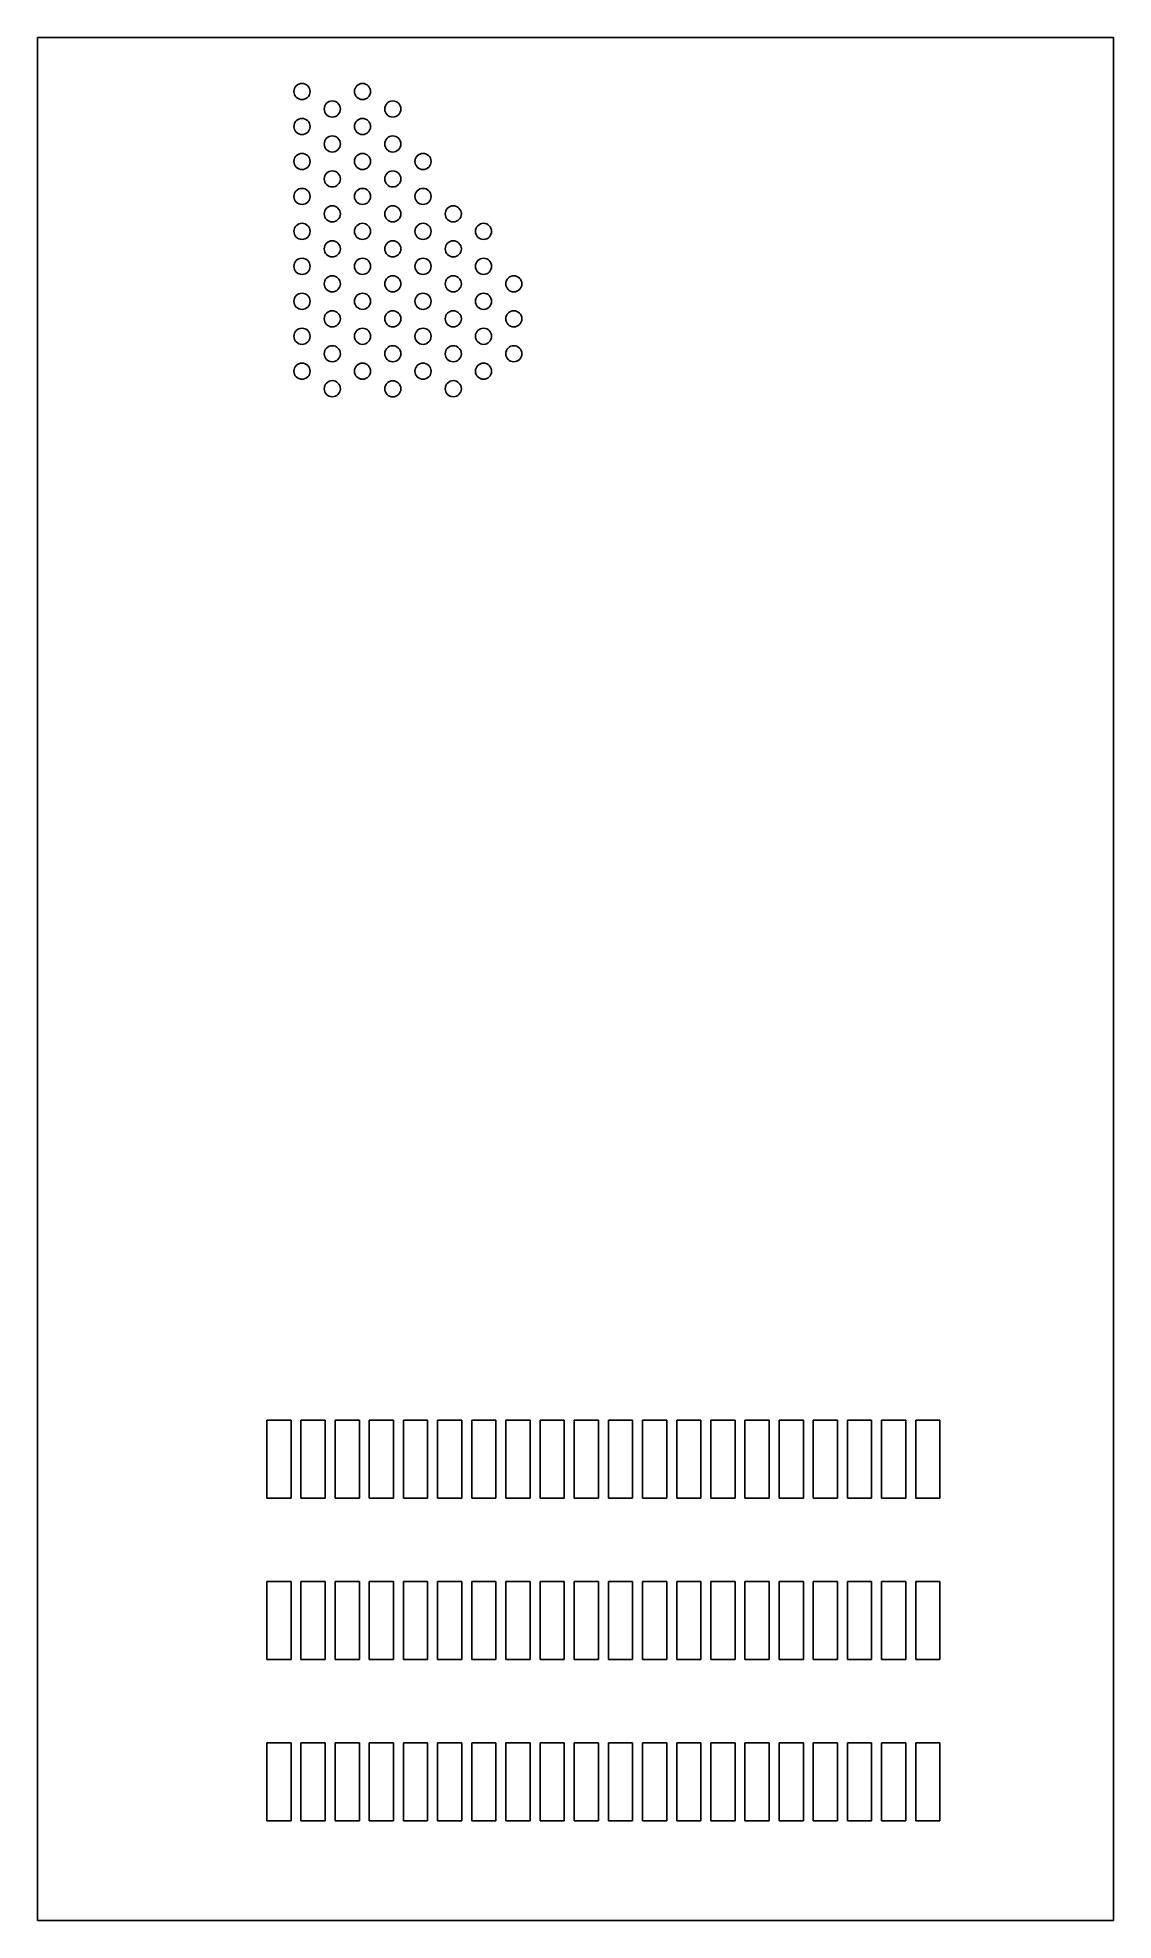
# Model space of a CAD drawing. Header units: inches. Extents: x 10.3 to 50.3, y 10 to 80.
import ezdxf

# ---------------------------------------------------------------- set-up
doc = ezdxf.new("R2010")
doc.units = ezdxf.units.IN
doc.header["$MEASUREMENT"] = 0
doc.layers.add('Open insulation', color=2, linetype='Continuous')

msp = doc.modelspace()

# ---------------------------------------------------------------- linework, layer by layer
at = {"layer": 'Open insulation'}
for p, q in [((10.264, 80.044), (50.264, 80.044)), ((10.264, 10.044), (10.264, 80.044)), ((50.264, 80.044), (50.264, 10.044)), ((18.787, 25.739, -0.512), (18.787, 28.639, -0.512)), ((18.787, 28.639, -0.512), (19.687, 28.639, -0.512)), ((19.687, 28.639, -0.512), (19.687, 25.739, -0.512)), ((20.057, 25.739, -0.512), (20.057, 28.639, -0.512)), ((20.057, 28.639, -0.512), (20.957, 28.639, -0.512)), ((20.957, 28.639, -0.512), (20.957, 25.739, -0.512)), ((21.327, 25.739, -0.512), (21.327, 28.639, -0.512)), ((21.327, 28.639, -0.512), (22.227, 28.639, -0.512)), ((22.227, 28.639, -0.512), (22.227, 25.739, -0.512)), ((22.597, 25.739, -0.512), (22.597, 28.639, -0.512)), ((22.597, 28.639, -0.512), (23.497, 28.639, -0.512)), ((23.497, 28.639, -0.512), (23.497, 25.739, -0.512)), ((23.867, 25.739, -0.512), (23.867, 28.639, -0.512)), ((23.867, 28.639, -0.512), (24.767, 28.639, -0.512)), ((24.767, 28.639, -0.512), (24.767, 25.739, -0.512)), ((25.137, 25.739, -0.512), (25.137, 28.639, -0.512)), ((25.137, 28.639, -0.512), (26.037, 28.639, -0.512)), ((26.037, 28.639, -0.512), (26.037, 25.739, -0.512)), ((26.407, 25.739, -0.512), (26.407, 28.639, -0.512)), ((26.407, 28.639, -0.512), (27.307, 28.639, -0.512)), ((27.307, 28.639, -0.512), (27.307, 25.739, -0.512)), ((27.677, 25.739, -0.512), (27.677, 28.639, -0.512)), ((27.677, 28.639, -0.512), (28.577, 28.639, -0.512)), ((28.577, 28.639, -0.512), (28.577, 25.739, -0.512)), ((28.947, 25.739, -0.512), (28.947, 28.639, -0.512)), ((28.947, 28.639, -0.512), (29.847, 28.639, -0.512)), ((29.847, 28.639, -0.512), (29.847, 25.739, -0.512)), ((30.217, 25.739, -0.512), (30.217, 28.639, -0.512)), ((30.217, 28.639, -0.512), (31.117, 28.639, -0.512)), ((31.117, 28.639, -0.512), (31.117, 25.739, -0.512)), ((31.487, 25.739, -0.512), (31.487, 28.639, -0.512)), ((31.487, 28.639, -0.512), (32.387, 28.639, -0.512)), ((32.387, 28.639, -0.512), (32.387, 25.739, -0.512)), ((32.757, 25.739, -0.512), (32.757, 28.639, -0.512)), ((32.757, 28.639, -0.512), (33.657, 28.639, -0.512)), ((33.657, 28.639, -0.512), (33.657, 25.739, -0.512)), ((34.027, 25.739, -0.512), (34.027, 28.639, -0.512)), ((34.027, 28.639, -0.512), (34.927, 28.639, -0.512)), ((34.927, 28.639, -0.512), (34.927, 25.739, -0.512)), ((35.297, 25.739, -0.512), (35.297, 28.639, -0.512)), ((35.297, 28.639, -0.512), (36.197, 28.639, -0.512)), ((36.197, 28.639, -0.512), (36.197, 25.739, -0.512)), ((36.567, 25.739, -0.512), (36.567, 28.639, -0.512)), ((36.567, 28.639, -0.512), (37.467, 28.639, -0.512)), ((37.467, 28.639, -0.512), (37.467, 25.739, -0.512)), ((37.837, 25.739, -0.512), (37.837, 28.639, -0.512)), ((37.837, 28.639, -0.512), (38.737, 28.639, -0.512)), ((38.737, 28.639, -0.512), (38.737, 25.739, -0.512)), ((39.107, 25.739, -0.512), (39.107, 28.639, -0.512)), ((39.107, 28.639, -0.512), (40.007, 28.639, -0.512)), ((40.007, 28.639, -0.512), (40.007, 25.739, -0.512)), ((40.377, 25.739, -0.512), (40.377, 28.639, -0.512)), ((40.377, 28.639, -0.512), (41.277, 28.639, -0.512)), ((41.277, 28.639, -0.512), (41.277, 25.739, -0.512)), ((41.647, 25.739, -0.512), (41.647, 28.639, -0.512)), ((41.647, 28.639, -0.512), (42.547, 28.639, -0.512)), ((42.547, 28.639, -0.512), (42.547, 25.739, -0.512)), ((42.917, 25.739, -0.512), (42.917, 28.639, -0.512)), ((42.917, 28.639, -0.512), (43.817, 28.639, -0.512)), ((43.817, 28.639, -0.512), (43.817, 25.739, -0.512)), ((19.687, 25.739, -0.512), (18.787, 25.739, -0.512)), ((20.957, 25.739, -0.512), (20.057, 25.739, -0.512)), ((22.227, 25.739, -0.512), (21.327, 25.739, -0.512)), ((23.497, 25.739, -0.512), (22.597, 25.739, -0.512)), ((24.767, 25.739, -0.512), (23.867, 25.739, -0.512)), ((26.037, 25.739, -0.512), (25.137, 25.739, -0.512)), ((27.307, 25.739, -0.512), (26.407, 25.739, -0.512)), ((28.577, 25.739, -0.512), (27.677, 25.739, -0.512)), ((29.847, 25.739, -0.512), (28.947, 25.739, -0.512)), ((31.117, 25.739, -0.512), (30.217, 25.739, -0.512)), ((32.387, 25.739, -0.512), (31.487, 25.739, -0.512)), ((33.657, 25.739, -0.512), (32.757, 25.739, -0.512)), ((34.927, 25.739, -0.512), (34.027, 25.739, -0.512)), ((36.197, 25.739, -0.512), (35.297, 25.739, -0.512)), ((37.467, 25.739, -0.512), (36.567, 25.739, -0.512)), ((38.737, 25.739, -0.512), (37.837, 25.739, -0.512)), ((40.007, 25.739, -0.512), (39.107, 25.739, -0.512)), ((41.277, 25.739, -0.512), (40.377, 25.739, -0.512)), ((42.547, 25.739, -0.512), (41.647, 25.739, -0.512)), ((43.817, 25.739, -0.512), (42.917, 25.739, -0.512)), ((18.787, 19.739, -0.512), (18.787, 22.639, -0.512)), ((18.787, 22.639, -0.512), (19.687, 22.639, -0.512)), ((19.687, 22.639, -0.512), (19.687, 19.739, -0.512)), ((20.057, 19.739, -0.512), (20.057, 22.639, -0.512)), ((20.057, 22.639, -0.512), (20.957, 22.639, -0.512)), ((20.957, 22.639, -0.512), (20.957, 19.739, -0.512)), ((21.327, 19.739, -0.512), (21.327, 22.639, -0.512)), ((21.327, 22.639, -0.512), (22.227, 22.639, -0.512)), ((22.227, 22.639, -0.512), (22.227, 19.739, -0.512)), ((22.597, 19.739, -0.512), (22.597, 22.639, -0.512)), ((22.597, 22.639, -0.512), (23.497, 22.639, -0.512)), ((23.497, 22.639, -0.512), (23.497, 19.739, -0.512)), ((23.867, 19.739, -0.512), (23.867, 22.639, -0.512)), ((23.867, 22.639, -0.512), (24.767, 22.639, -0.512)), ((24.767, 22.639, -0.512), (24.767, 19.739, -0.512)), ((25.137, 19.739, -0.512), (25.137, 22.639, -0.512)), ((25.137, 22.639, -0.512), (26.037, 22.639, -0.512)), ((26.037, 22.639, -0.512), (26.037, 19.739, -0.512)), ((26.407, 19.739, -0.512), (26.407, 22.639, -0.512)), ((26.407, 22.639, -0.512), (27.307, 22.639, -0.512)), ((27.307, 22.639, -0.512), (27.307, 19.739, -0.512)), ((27.677, 19.739, -0.512), (27.677, 22.639, -0.512)), ((27.677, 22.639, -0.512), (28.577, 22.639, -0.512)), ((28.577, 22.639, -0.512), (28.577, 19.739, -0.512)), ((28.947, 19.739, -0.512), (28.947, 22.639, -0.512)), ((28.947, 22.639, -0.512), (29.847, 22.639, -0.512)), ((29.847, 22.639, -0.512), (29.847, 19.739, -0.512)), ((30.217, 19.739, -0.512), (30.217, 22.639, -0.512)), ((30.217, 22.639, -0.512), (31.117, 22.639, -0.512)), ((31.117, 22.639, -0.512), (31.117, 19.739, -0.512)), ((31.487, 19.739, -0.512), (31.487, 22.639, -0.512)), ((31.487, 22.639, -0.512), (32.387, 22.639, -0.512)), ((32.387, 22.639, -0.512), (32.387, 19.739, -0.512)), ((32.757, 19.739, -0.512), (32.757, 22.639, -0.512)), ((32.757, 22.639, -0.512), (33.657, 22.639, -0.512)), ((33.657, 22.639, -0.512), (33.657, 19.739, -0.512)), ((34.027, 19.739, -0.512), (34.027, 22.639, -0.512)), ((34.027, 22.639, -0.512), (34.927, 22.639, -0.512)), ((34.927, 22.639, -0.512), (34.927, 19.739, -0.512)), ((35.297, 19.739, -0.512), (35.297, 22.639, -0.512)), ((35.297, 22.639, -0.512), (36.197, 22.639, -0.512)), ((36.197, 22.639, -0.512), (36.197, 19.739, -0.512)), ((36.567, 19.739, -0.512), (36.567, 22.639, -0.512)), ((36.567, 22.639, -0.512), (37.467, 22.639, -0.512)), ((37.467, 22.639, -0.512), (37.467, 19.739, -0.512)), ((37.837, 19.739, -0.512), (37.837, 22.639, -0.512)), ((37.837, 22.639, -0.512), (38.737, 22.639, -0.512)), ((38.737, 22.639, -0.512), (38.737, 19.739, -0.512)), ((39.107, 19.739, -0.512), (39.107, 22.639, -0.512)), ((39.107, 22.639, -0.512), (40.007, 22.639, -0.512)), ((40.007, 22.639, -0.512), (40.007, 19.739, -0.512)), ((40.377, 19.739, -0.512), (40.377, 22.639, -0.512)), ((40.377, 22.639, -0.512), (41.277, 22.639, -0.512)), ((41.277, 22.639, -0.512), (41.277, 19.739, -0.512)), ((41.647, 19.739, -0.512), (41.647, 22.639, -0.512)), ((41.647, 22.639, -0.512), (42.547, 22.639, -0.512)), ((42.547, 22.639, -0.512), (42.547, 19.739, -0.512)), ((42.917, 19.739, -0.512), (42.917, 22.639, -0.512)), ((42.917, 22.639, -0.512), (43.817, 22.639, -0.512)), ((43.817, 22.639, -0.512), (43.817, 19.739, -0.512)), ((19.687, 19.739, -0.512), (18.787, 19.739, -0.512)), ((20.957, 19.739, -0.512), (20.057, 19.739, -0.512)), ((22.227, 19.739, -0.512), (21.327, 19.739, -0.512)), ((23.497, 19.739, -0.512), (22.597, 19.739, -0.512)), ((24.767, 19.739, -0.512), (23.867, 19.739, -0.512)), ((26.037, 19.739, -0.512), (25.137, 19.739, -0.512)), ((27.307, 19.739, -0.512), (26.407, 19.739, -0.512)), ((28.577, 19.739, -0.512), (27.677, 19.739, -0.512)), ((29.847, 19.739, -0.512), (28.947, 19.739, -0.512)), ((31.117, 19.739, -0.512), (30.217, 19.739, -0.512)), ((32.387, 19.739, -0.512), (31.487, 19.739, -0.512)), ((33.657, 19.739, -0.512), (32.757, 19.739, -0.512)), ((34.927, 19.739, -0.512), (34.027, 19.739, -0.512)), ((36.197, 19.739, -0.512), (35.297, 19.739, -0.512)), ((37.467, 19.739, -0.512), (36.567, 19.739, -0.512)), ((38.737, 19.739, -0.512), (37.837, 19.739, -0.512)), ((40.007, 19.739, -0.512), (39.107, 19.739, -0.512)), ((41.277, 19.739, -0.512), (40.377, 19.739, -0.512)), ((42.547, 19.739, -0.512), (41.647, 19.739, -0.512)), ((43.817, 19.739, -0.512), (42.917, 19.739, -0.512)), ((18.787, 13.739, -0.512), (18.787, 16.639, -0.512)), ((18.787, 16.639, -0.512), (19.687, 16.639, -0.512)), ((19.687, 16.639, -0.512), (19.687, 13.739, -0.512)), ((20.057, 13.739, -0.512), (20.057, 16.639, -0.512)), ((20.057, 16.639, -0.512), (20.957, 16.639, -0.512)), ((20.957, 16.639, -0.512), (20.957, 13.739, -0.512)), ((21.327, 13.739, -0.512), (21.327, 16.639, -0.512)), ((21.327, 16.639, -0.512), (22.227, 16.639, -0.512)), ((22.227, 16.639, -0.512), (22.227, 13.739, -0.512)), ((22.597, 13.739, -0.512), (22.597, 16.639, -0.512)), ((22.597, 16.639, -0.512), (23.497, 16.639, -0.512)), ((23.497, 16.639, -0.512), (23.497, 13.739, -0.512)), ((23.867, 13.739, -0.512), (23.867, 16.639, -0.512)), ((23.867, 16.639, -0.512), (24.767, 16.639, -0.512)), ((24.767, 16.639, -0.512), (24.767, 13.739, -0.512)), ((25.137, 13.739, -0.512), (25.137, 16.639, -0.512)), ((25.137, 16.639, -0.512), (26.037, 16.639, -0.512)), ((26.037, 16.639, -0.512), (26.037, 13.739, -0.512)), ((26.407, 13.739, -0.512), (26.407, 16.639, -0.512)), ((26.407, 16.639, -0.512), (27.307, 16.639, -0.512)), ((27.307, 16.639, -0.512), (27.307, 13.739, -0.512)), ((27.677, 13.739, -0.512), (27.677, 16.639, -0.512)), ((27.677, 16.639, -0.512), (28.577, 16.639, -0.512)), ((28.577, 16.639, -0.512), (28.577, 13.739, -0.512)), ((28.947, 13.739, -0.512), (28.947, 16.639, -0.512)), ((28.947, 16.639, -0.512), (29.847, 16.639, -0.512)), ((29.847, 16.639, -0.512), (29.847, 13.739, -0.512)), ((30.217, 13.739, -0.512), (30.217, 16.639, -0.512)), ((30.217, 16.639, -0.512), (31.117, 16.639, -0.512)), ((31.117, 16.639, -0.512), (31.117, 13.739, -0.512)), ((31.487, 13.739, -0.512), (31.487, 16.639, -0.512)), ((31.487, 16.639, -0.512), (32.387, 16.639, -0.512)), ((32.387, 16.639, -0.512), (32.387, 13.739, -0.512)), ((32.757, 13.739, -0.512), (32.757, 16.639, -0.512)), ((32.757, 16.639, -0.512), (33.657, 16.639, -0.512)), ((33.657, 16.639, -0.512), (33.657, 13.739, -0.512)), ((34.027, 13.739, -0.512), (34.027, 16.639, -0.512)), ((34.027, 16.639, -0.512), (34.927, 16.639, -0.512)), ((34.927, 16.639, -0.512), (34.927, 13.739, -0.512)), ((35.297, 13.739, -0.512), (35.297, 16.639, -0.512)), ((35.297, 16.639, -0.512), (36.197, 16.639, -0.512)), ((36.197, 16.639, -0.512), (36.197, 13.739, -0.512)), ((36.567, 13.739, -0.512), (36.567, 16.639, -0.512)), ((36.567, 16.639, -0.512), (37.467, 16.639, -0.512)), ((37.467, 16.639, -0.512), (37.467, 13.739, -0.512)), ((37.837, 13.739, -0.512), (37.837, 16.639, -0.512)), ((37.837, 16.639, -0.512), (38.737, 16.639, -0.512)), ((38.737, 16.639, -0.512), (38.737, 13.739, -0.512)), ((39.107, 13.739, -0.512), (39.107, 16.639, -0.512)), ((39.107, 16.639, -0.512), (40.007, 16.639, -0.512)), ((40.007, 16.639, -0.512), (40.007, 13.739, -0.512)), ((40.377, 13.739, -0.512), (40.377, 16.639, -0.512)), ((40.377, 16.639, -0.512), (41.277, 16.639, -0.512)), ((41.277, 16.639, -0.512), (41.277, 13.739, -0.512)), ((41.647, 13.739, -0.512), (41.647, 16.639, -0.512)), ((41.647, 16.639, -0.512), (42.547, 16.639, -0.512)), ((42.547, 16.639, -0.512), (42.547, 13.739, -0.512)), ((42.917, 13.739, -0.512), (42.917, 16.639, -0.512)), ((42.917, 16.639, -0.512), (43.817, 16.639, -0.512)), ((43.817, 16.639, -0.512), (43.817, 13.739, -0.512)), ((19.687, 13.739, -0.512), (18.787, 13.739, -0.512)), ((20.957, 13.739, -0.512), (20.057, 13.739, -0.512)), ((22.227, 13.739, -0.512), (21.327, 13.739, -0.512)), ((23.497, 13.739, -0.512), (22.597, 13.739, -0.512)), ((24.767, 13.739, -0.512), (23.867, 13.739, -0.512)), ((26.037, 13.739, -0.512), (25.137, 13.739, -0.512)), ((27.307, 13.739, -0.512), (26.407, 13.739, -0.512)), ((28.577, 13.739, -0.512), (27.677, 13.739, -0.512)), ((29.847, 13.739, -0.512), (28.947, 13.739, -0.512)), ((31.117, 13.739, -0.512), (30.217, 13.739, -0.512)), ((32.387, 13.739, -0.512), (31.487, 13.739, -0.512)), ((33.657, 13.739, -0.512), (32.757, 13.739, -0.512)), ((34.927, 13.739, -0.512), (34.027, 13.739, -0.512)), ((36.197, 13.739, -0.512), (35.297, 13.739, -0.512)), ((37.467, 13.739, -0.512), (36.567, 13.739, -0.512)), ((38.737, 13.739, -0.512), (37.837, 13.739, -0.512)), ((40.007, 13.739, -0.512), (39.107, 13.739, -0.512)), ((41.277, 13.739, -0.512), (40.377, 13.739, -0.512)), ((42.547, 13.739, -0.512), (41.647, 13.739, -0.512)), ((43.817, 13.739, -0.512), (42.917, 13.739, -0.512)), ((50.264, 10.044), (10.264, 10.044))]:
    msp.add_line(p, q, dxfattribs=at)
for centre in [(20.095, 78.041), (22.345, 78.041), (20.095, 76.741), (21.22, 77.391), (22.345, 76.741), (23.47, 77.391), (21.22, 76.091), (23.47, 76.091), (20.095, 75.441), (22.345, 75.441), (24.595, 75.441), (21.22, 74.791), (23.47, 74.791), (20.095, 74.141), (22.345, 74.141), (24.595, 74.141), (21.22, 73.491), (23.47, 73.491), (25.72, 73.491), (20.095, 72.841), (22.345, 72.841), (24.595, 72.841), (26.845, 72.841), (21.22, 72.191), (23.47, 72.191), (25.72, 72.191), (20.095, 71.541), (22.345, 71.541), (24.595, 71.541), (26.845, 71.541), (21.22, 70.891), (23.47, 70.891), (25.72, 70.891), (27.97, 70.891), (20.095, 70.241), (22.345, 70.241), (24.595, 70.241), (26.845, 70.241), (21.22, 69.591), (23.47, 69.591), (25.72, 69.591), (27.97, 69.591), (20.095, 68.941), (22.345, 68.941), (24.595, 68.941), (26.845, 68.941), (20.095, 67.641), (21.22, 68.291), (22.345, 67.641), (23.47, 68.291), (24.595, 67.641), (25.72, 68.291), (26.845, 67.641), (27.97, 68.291), (21.22, 66.991), (23.47, 66.987), (25.72, 66.991)]:
    msp.add_circle(centre, 0.3, dxfattribs=at)

doc.saveas('drawing.dxf')
